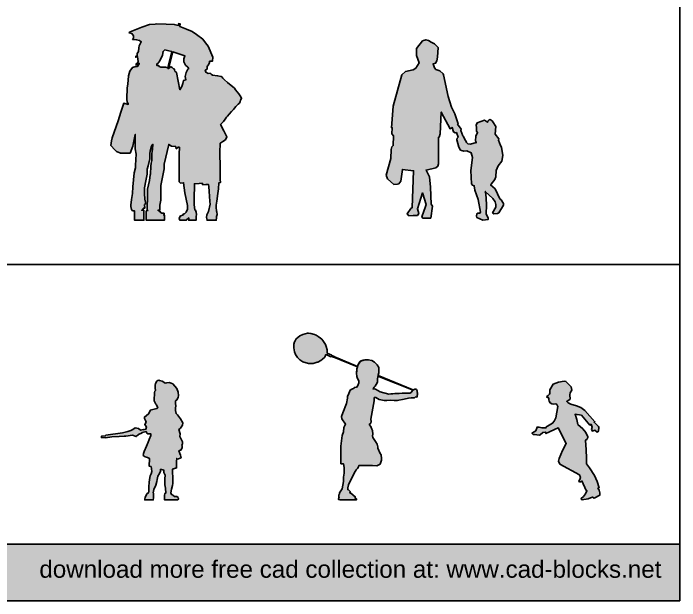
# Model space of a CAD drawing. Header units: millimetres. Extents: x 6811 to 22647, y 8145 to 17218.
# Drawn here: x 16733 to 22647, y 8145 to 13360 of the extents above; entities that cross this region are included whole.
import ezdxf

# ---------------------------------------------------------------- set-up
doc = ezdxf.new("R2010")
doc.units = ezdxf.units.MM
doc.layers.add('www.cad-blocks.net', color=7, linetype='Continuous')
doc.styles.get("Standard").update_dxf_attribs({"font": 'arial.ttf'})

# ---------------------------------------------------------------- blocks, each defined once
blk = doc.blocks.new('A$C5F39118C')
h = blk.add_hatch(color=256)
h.paths.add_polyline_path([(1.1071, 1.1587), (1.0964, 1.1733), (1.0362, 1.2223), (1.0071, 1.2459), (0.9936, 1.2615), (0.9837, 1.2729), (0.9801, 1.2771), (0.9469, 1.2833), (0.9023, 1.2871), (0.8904, 1.2969), (0.8823, 1.3048), (0.8627, 1.3022), (0.8431, 1.3145), (0.8369, 1.3311), (0.8535, 1.3415), (0.8556, 1.3685), (0.8639, 1.3747), (0.8742, 1.3996), (0.8763, 1.4121), (0.9012, 1.4121), (0.9054, 1.4474), (0.8639, 1.545), (0.84, 1.5761), (0.8161, 1.6073), (0.7584, 1.6496), (0.7227, 1.6758), (0.6705, 1.6969), (0.6107, 1.7215), (0.6147, 1.7443), (0.6022, 1.7464), (0.5981, 1.7298), (0.5628, 1.7381), (0.4892, 1.7411), (0.4049, 1.7423), (0.3916, 1.7414), (0.3426, 1.7381), (0.2741, 1.7153), (0.1703, 1.6716), (0.1599, 1.6633), (0.1869, 1.6571), (0.1994, 1.6384), (0.1994, 1.6156), (0.1931, 1.6052), (0.2284, 1.6031), (0.2533, 1.5948), (0.27, 1.5844), (0.2513, 1.5491), (0.249, 1.5304), (0.245, 1.4972), (0.2347, 1.4806), (0.2326, 1.4598), (0.2201, 1.4557), (0.2201, 1.4474), (0.2367, 1.4515), (0.243, 1.41), (0.2367, 1.3934), (0.2243, 1.3872), (0.2243, 1.3789), (0.243, 1.3851), (0.2513, 1.3934), (0.2516, 1.3872), (0.2367, 1.3664), (0.2222, 1.364), (0.191, 1.356), (0.1682, 1.3228), (0.1578, 1.2813), (0.149, 1.2093), (0.1454, 1.1753), (0.1433, 1.1432), (0.1412, 1.111), (0.1412, 1.0736), (0.1454, 1.0487), (0.1537, 1.0362), (0.1537, 1.0279), (0.1433, 1.03), (0.1142, 1.0383), (0.0888, 0.9591), (0.0633, 0.8825), (0.0104, 0.733), (0.0045, 0.7038), (0, 0.6645), (0.0363, 0.6251), (0.0498, 0.6105), (0.0783, 0.5981), (0.0831, 0.596), (0.1703, 0.596), (0.1944, 0.6583), (0.216, 0.7621), (0.216, 0.6354), (0.2243, 0.5856), (0.221, 0.539), (0.2173, 0.4862), (0.218, 0.4652), (0.2077, 0.4195), (0.2018, 0.3585), (0.1961, 0.2969), (0.1915, 0.2378), (0.1838, 0.1838), (0.1765, 0.135), (0.1785, 0.1225), (0.1827, 0.0955), (0.1931, 0.0831), (0.2097, 0.0831), (0.2097, 0), (0.2928, 0), (0.2928, 0.0893), (0.2741, 0.0893), (0.2808, 0.092), (0.2868, 0.0972), (0.2879, 0.1069), (0.3021, 0.1074), (0.2985, 0.1391), (0.3094, 0.1495), (0.3011, 0.1869), (0.299, 0.2378), (0.297, 0.2886), (0.3101, 0.3489), (0.3232, 0.4091), (0.3232, 0.4527), (0.3298, 0.4818), (0.3443, 0.5461), (0.3447, 0.5918), (0.3497, 0.613), (0.3603, 0.6583), (0.367, 0.6676), (0.3723, 0.6749), (0.3705, 0.6271), (0.3634, 0.5918), (0.3634, 0.5295), (0.3572, 0.5067), (0.3555, 0.4809), (0.3509, 0.4091), (0.3489, 0.4029), (0.3418, 0.3538), (0.3264, 0.2762), (0.326, 0.1786), (0.3219, 0.1371), (0.3219, 0.0893), (0.3281, 0.0851), (0.3136, 0.0831), (0.3136, 0), (0.4755, 0), (0.4755, 0.0436), (0.4693, 0.0441), (0.4731, 0.0528), (0.4724, 0.0626), (0.4612, 0.0617), (0.4508, 0.0631), (0.4382, 0.0709), (0.4396, 0.076), (0.4174, 0.0893), (0.434, 0.0883), (0.434, 0.135), (0.4423, 0.1786), (0.4423, 0.3073), (0.4735, 0.4568), (0.4714, 0.4984), (0.5129, 0.6728), (0.5378, 0.6562), (0.5752, 0.6541), (0.5794, 0.6354), (0.596, 0.65), (0.6084, 0.6479), (0.6048, 0.5864), (0.605, 0.5255), (0.6061, 0.4506), (0.6064, 0.3406), (0.6188, 0.3281), (0.6458, 0.3323), (0.6562, 0.243), (0.679, 0.1308), (0.679, 0.0997), (0.6687, 0.0706), (0.6534, 0.0577), (0.645, 0.0562), (0.6417, 0.0478), (0.6147, 0.0374), (0.6064, 0.0166), (0.6126, 0), (0.6666, 0), (0.6915, 0.0202), (0.6915, 0), (0.7559, 0), (0.7559, 0.0332), (0.76, 0.0498), (0.7577, 0.0723), (0.751, 0.0894), (0.7469, 0.0893), (0.7455, 0.0934), (0.7397, 0.136), (0.7393, 0.1838), (0.7413, 0.3239), (0.7829, 0.3264), (0.8119, 0.3281), (0.814, 0.3156), (0.8421, 0.3168), (0.8659, 0.3177), (0.868, 0.2983), (0.8725, 0.2543), (0.8766, 0.2133), (0.8792, 0.1663), (0.8805, 0.1433), (0.8665, 0.0772), (0.8589, 0.0671), (0.8517, 0.0479), (0.8493, 0.0249), (0.8535, 0), (0.9345, 0), (0.9359, 0.0228), (0.9365, 0.0332), (0.942, 0.052), (0.941, 0.0733), (0.9365, 0.081), (0.9331, 0.1152), (0.9341, 0.1342), (0.9392, 0.1705), (0.949, 0.2378), (0.9552, 0.2803), (0.9594, 0.3323), (0.9716, 0.3339), (0.9712, 0.3608), (0.9697, 0.4681), (0.9677, 0.6022), (0.9698, 0.6832), (0.9753, 0.6868), (0.9936, 0.6988), (1.0175, 0.7143), (1.03, 0.7413), (1.0009, 0.7943), (0.9739, 0.8514), (0.9864, 0.8639), (0.9988, 0.8763), (1.0137, 0.8981), (1.0258, 0.9158), (1.0336, 0.9243), (1.0498, 0.9421), (1.0707, 0.9651), (1.0881, 0.9843), (1.0964, 0.9939), (1.1089, 1.0084), (1.1184, 1.0196), (1.1297, 1.0301), (1.1409, 1.0405), (1.1484, 1.0528), (1.1504, 1.0674), (1.1601, 1.0822), (1.1535, 1.0954), (1.1341, 1.1222)])
h.paths.add_polyline_path([(0.5814, 1.3124), (0.5684, 1.3249), (0.5659, 1.3352), (0.5615, 1.3432), (0.5565, 1.3432), (0.5424, 1.355), (0.5368, 1.3602), (0.5333, 1.3612), (0.5301, 1.3612), (0.528, 1.3579), (0.5245, 1.3601), (0.5223, 1.3602), (0.5204, 1.3565), (0.5212, 1.3513), (0.5188, 1.3531), (0.516, 1.3535), (0.514, 1.3519), (0.514, 1.3471), (0.5112, 1.3471), (0.5108, 1.3456), (0.5046, 1.3539), (0.4838, 1.3602), (0.4672, 1.3581), (0.4423, 1.3581), (0.4299, 1.3643), (0.4236, 1.3726), (0.4091, 1.3726), (0.407, 1.3872), (0.4176, 1.3926), (0.434, 1.4142), (0.4572, 1.4661), (0.4631, 1.4993), (0.4776, 1.5118), (0.5129, 1.5055), (0.5417, 1.4981), (0.5046, 1.3539), (0.5097, 1.3471), (0.5112, 1.3471), (0.5503, 1.4951), (0.6568, 1.4596), (0.6479, 1.4328), (0.6479, 1.4058), (0.6624, 1.378), (0.6815, 1.3581), (0.6917, 1.3477), (0.6822, 1.3399), (0.6692, 1.3131), (0.6604, 1.275), (0.6644, 1.247), (0.6645, 1.2459), (0.6437, 1.2397), (0.6375, 1.2127), (0.6292, 1.1878), (0.6126, 1.1587)], flags=16)
for points in [[(0.1599, 1.6633), (0.1703, 1.6716), (0.2741, 1.7153), (0.3426, 1.7381), (0.3916, 1.7414), (0.4049, 1.7423), (0.4892, 1.7411), (0.5628, 1.7381), (0.5981, 1.7298), (0.6022, 1.7464), (0.6147, 1.7443), (0.6107, 1.7215), (0.6705, 1.6969), (0.7227, 1.6758), (0.7584, 1.6496), (0.8161, 1.6073), (0.84, 1.5761), (0.8639, 1.545), (0.9054, 1.4474), (0.9012, 1.4121), (0.8763, 1.4121), (0.8742, 1.3996), (0.8639, 1.3747), (0.8556, 1.3685), (0.8535, 1.3415), (0.8369, 1.3311), (0.8431, 1.3145), (0.8627, 1.3022), (0.8823, 1.3048), (0.8904, 1.2969), (0.9023, 1.2871), (0.9469, 1.2833), (0.9801, 1.2771), (0.9837, 1.2729), (0.9936, 1.2615), (1.0071, 1.2459), (1.0362, 1.2223), (1.0964, 1.1733), (1.1071, 1.1587), (1.1341, 1.1222), (1.1535, 1.0954), (1.1601, 1.0822), (1.1504, 1.0674), (1.1484, 1.0528), (1.1409, 1.0405), (1.1297, 1.0301), (1.1184, 1.0196), (1.1089, 1.0084), (1.0964, 0.9939), (1.0881, 0.9843), (1.0707, 0.9651), (1.0498, 0.9421), (1.0336, 0.9243), (1.0258, 0.9158), (1.0137, 0.8981), (0.9988, 0.8763), (0.9864, 0.8639), (0.9739, 0.8514), (1.0009, 0.7943), (1.03, 0.7413), (1.0175, 0.7143), (0.9936, 0.6988), (0.9753, 0.6868), (0.9698, 0.6832), (0.9677, 0.6022), (0.9697, 0.4681), (0.9712, 0.3608), (0.9716, 0.3339), (0.9594, 0.3323), (0.9552, 0.2803), (0.949, 0.2378), (0.9392, 0.1705), (0.9341, 0.1342), (0.9331, 0.1152), (0.9365, 0.081), (0.941, 0.0733), (0.942, 0.052), (0.9365, 0.0332), (0.9359, 0.0228), (0.9345, 0), (0.8535, 0), (0.8493, 0.0249), (0.8517, 0.0479), (0.8589, 0.0671), (0.8665, 0.0772), (0.8805, 0.1433), (0.8792, 0.1663), (0.8766, 0.2133), (0.8725, 0.2543), (0.868, 0.2983), (0.8659, 0.3177), (0.8421, 0.3168), (0.814, 0.3156), (0.8119, 0.3281), (0.7829, 0.3264), (0.7413, 0.3239), (0.7393, 0.1838), (0.7397, 0.136), (0.7455, 0.0934), (0.7469, 0.0893), (0.751, 0.0894), (0.7577, 0.0723), (0.76, 0.0498), (0.7559, 0.0332), (0.7559, 0), (0.6915, 0), (0.6915, 0.0202), (0.6666, 0), (0.6126, 0), (0.6064, 0.0166), (0.6147, 0.0374), (0.6417, 0.0478), (0.645, 0.0562), (0.6534, 0.0577), (0.6687, 0.0706), (0.679, 0.0997), (0.679, 0.1308), (0.6562, 0.243), (0.6458, 0.3323), (0.6188, 0.3281), (0.6064, 0.3406), (0.6061, 0.4506), (0.605, 0.5255), (0.6048, 0.5864), (0.6084, 0.6479), (0.596, 0.65), (0.5794, 0.6354), (0.5752, 0.6541), (0.5378, 0.6562), (0.5129, 0.6728), (0.4714, 0.4984), (0.4735, 0.4568), (0.4423, 0.3073), (0.4423, 0.1786), (0.434, 0.135), (0.434, 0.0883), (0.4174, 0.0893), (0.4396, 0.076), (0.4382, 0.0709), (0.4508, 0.0631), (0.4612, 0.0617), (0.4724, 0.0626), (0.4731, 0.0528), (0.4693, 0.0441), (0.4755, 0.0436), (0.4755, 0), (0.3136, 0), (0.3136, 0.0831), (0.3281, 0.0851), (0.3219, 0.0893), (0.3219, 0.1371), (0.326, 0.1786), (0.3264, 0.2762), (0.3418, 0.3538), (0.3489, 0.4029), (0.3509, 0.4091), (0.3555, 0.4809), (0.3572, 0.5067), (0.3634, 0.5295), (0.3634, 0.5918), (0.3705, 0.6271), (0.3723, 0.6749), (0.367, 0.6676), (0.3603, 0.6583), (0.3497, 0.613), (0.3447, 0.5918), (0.3443, 0.5461), (0.3298, 0.4818), (0.3232, 0.4527), (0.3232, 0.4091), (0.3101, 0.3489), (0.297, 0.2886), (0.299, 0.2378), (0.3011, 0.1869), (0.3094, 0.1495), (0.2985, 0.1391), (0.3021, 0.1074), (0.2879, 0.1069), (0.2868, 0.0972), (0.2808, 0.092), (0.2741, 0.0893), (0.2928, 0.0893), (0.2928, 0), (0.2097, 0), (0.2097, 0.0831), (0.1931, 0.0831), (0.1827, 0.0955), (0.1785, 0.1225), (0.1765, 0.135), (0.1838, 0.1838), (0.1915, 0.2378), (0.1961, 0.2969), (0.2018, 0.3585), (0.2077, 0.4195), (0.218, 0.4652), (0.2173, 0.4862), (0.221, 0.539), (0.2243, 0.5856), (0.216, 0.6354), (0.216, 0.7621), (0.1944, 0.6583), (0.1703, 0.596), (0.0831, 0.596), (0.0783, 0.5981), (0.0498, 0.6105), (0.0363, 0.6251), (0, 0.6645), (0.0045, 0.7038), (0.0104, 0.733), (0.0633, 0.8825), (0.0888, 0.9591), (0.1142, 1.0383), (0.1433, 1.03), (0.1537, 1.0279), (0.1537, 1.0362), (0.1454, 1.0487), (0.1412, 1.0736), (0.1412, 1.111), (0.1433, 1.1432), (0.1454, 1.1753), (0.149, 1.2093), (0.1578, 1.2813), (0.1682, 1.3228), (0.191, 1.356), (0.2222, 1.364), (0.2367, 1.3664), (0.2516, 1.3872), (0.2513, 1.3934), (0.243, 1.3851), (0.2243, 1.3789), (0.2243, 1.3872), (0.2367, 1.3934), (0.243, 1.41), (0.2367, 1.4515), (0.2201, 1.4474), (0.2201, 1.4557), (0.2326, 1.4598), (0.2347, 1.4806), (0.245, 1.4972), (0.249, 1.5304), (0.2513, 1.5491), (0.27, 1.5844), (0.2533, 1.5948), (0.2284, 1.6031), (0.1931, 1.6052), (0.1994, 1.6156), (0.1994, 1.6384), (0.1869, 1.6571), (0.1599, 1.6633)], [(0.5046, 1.3539), (0.4838, 1.3602), (0.4672, 1.3581), (0.4423, 1.3581), (0.4299, 1.3643), (0.4236, 1.3726), (0.4091, 1.3726), (0.407, 1.3872), (0.4176, 1.3926), (0.434, 1.4142), (0.4572, 1.4661), (0.4631, 1.4993), (0.4776, 1.5118)], [(0.4776, 1.5118), (0.5129, 1.5055), (0.5417, 1.4981), (0.5046, 1.3539), (0.5108, 1.3456), (0.5503, 1.4951), (0.6568, 1.4596), (0.6479, 1.4328), (0.6479, 1.4058), (0.6624, 1.378), (0.6815, 1.3581), (0.6917, 1.3477), (0.6822, 1.3399), (0.6692, 1.3131), (0.6692, 1.3131), (0.6604, 1.275), (0.6644, 1.247), (0.6645, 1.2459), (0.6437, 1.2397), (0.6375, 1.2127), (0.6292, 1.1878), (0.6126, 1.1587), (0.5814, 1.3124), (0.5684, 1.3249), (0.5659, 1.3352), (0.5615, 1.3432), (0.5565, 1.3432), (0.5424, 1.355), (0.5368, 1.3602), (0.5333, 1.3612), (0.5301, 1.3612), (0.528, 1.3579), (0.5245, 1.3601), (0.5223, 1.3602), (0.5204, 1.3565), (0.5212, 1.3513), (0.5188, 1.3531), (0.516, 1.3535), (0.514, 1.3519), (0.514, 1.3471), (0.5116, 1.3471)]]:
    blk.add_lwpolyline(points)
blk = doc.blocks.new('A$C7EED333B')
blk.add_hatch(color=256).paths.add_polyline_path([(0.7961, 0.7466), (0.7913, 0.7054), (0.7973, 0.692), (0.7997, 0.6893), (0.7221, 0.6697), (0.7081, 0.6981), (0.6988, 0.7169), (0.6856, 0.7437), (0.6783, 0.7496), (0.6608, 0.7965), (0.6655, 0.8078), (0.6656, 0.8098), (0.6339, 0.8528), (0.6382, 0.8553), (0.6075, 0.9437), (0.5782, 1.0036), (0.5494, 1.0981), (0.508, 1.2905), (0.5044, 1.3007), (0.4763, 1.3275), (0.4315, 1.3418), (0.4161, 1.3899), (0.4383, 1.3953), (0.4476, 1.4141), (0.4549, 1.4465), (0.46, 1.533), (0.428, 1.5672), (0.394, 1.5837), (0.3814, 1.5924), (0.3738, 1.5971), (0.352, 1.6021), (0.3228, 1.5917), (0.2673, 1.5239), (0.2679, 1.4634), (0.2918, 1.3975), (0.255, 1.3382), (0.1714, 1.3209), (0.1383, 1.2909), (0.0607, 1.0126), (0.046, 0.8218), (0.0538, 0.8212), (0.0484, 0.7679), (0.0638, 0.7507), (0.0624, 0.6623), (0.0501, 0.6517), (0.0424, 0.6292), (0.0413, 0.5469), (0, 0.4001), (0.0102, 0.3664), (0.0665, 0.3181), (0.1007, 0.321), (0.1127, 0.3236), (0.1292, 0.3473), (0.1443, 0.4515), (0.2429, 0.439), (0.2303, 0.1122), (0.2197, 0.1034), (0.1855, 0.0557), (0.2019, 0.0398), (0.2394, 0.0408), (0.2769, 0.0419), (0.2901, 0.0594), (0.2774, 0.1006), (0.3207, 0.243), (0.3546, 0.1381), (0.317, 0.03), (0.3254, 0.017), (0.3952, 0.0193), (0.4094, 0.1244), (0.3996, 0.1438), (0.3923, 0.2933), (0.3844, 0.384), (0.3536, 0.4456), (0.4393, 0.4662), (0.4577, 0.4795), (0.4646, 0.5012), (0.4632, 0.7374), (0.4695, 0.7374), (0.4772, 0.7677), (0.4887, 0.9602), (0.5667, 0.813), (0.5845, 0.8235), (0.5955, 0.7837), (0.612, 0.7746), (0.623, 0.7776), (0.639, 0.7363), (0.6292, 0.7273), (0.6276, 0.7138), (0.6434, 0.649), (0.6604, 0.6235), (0.6897, 0.6147), (0.7152, 0.6161), (0.755, 0.5989), (0.7654, 0.5569), (0.7506, 0.4411), (0.757, 0.3246), (0.7654, 0.3106), (0.7813, 0.3069), (0.7876, 0.2661), (0.8147, 0.1839), (0.8367, 0.064), (0.8132, 0.0642), (0.805, 0.0577), (0.7998, 0.0364), (0.803, 0.0248), (0.8569, 0), (0.9035, 0.0062), (0.9035, 0.0189), (0.8899, 0.0523), (0.8869, 0.0523), (0.8888, 0.1412), (0.8834, 0.2381), (0.8782, 0.2566), (0.9633, 0.1766), (0.9769, 0.127), (0.9442, 0.0662), (0.9545, 0.0569), (0.9878, 0.0601), (0.9978, 0.0662), (1.0412, 0.1325), (1.0413, 0.1474), (1.0185, 0.1825), (1.0093, 0.1907), (0.967, 0.2783), (0.9265, 0.314), (0.9326, 0.3207), (0.9649, 0.3623), (0.9736, 0.3859), (0.9774, 0.4655), (1.0272, 0.523), (1.0361, 0.5734), (1.0231, 0.6462), (0.9953, 0.7108), (0.9983, 0.7235), (0.9675, 0.7632), (0.9729, 0.8319), (0.9406, 0.8823), (0.9211, 0.8935), (0.912, 0.8916), (0.9005, 0.8807), (0.8981, 0.8705), (0.8727, 0.8879), (0.8064, 0.8657), (0.8014, 0.8526), (0.7998, 0.8118), (0.8025, 0.7907), (0.8101, 0.7784)])
blk.add_lwpolyline([(0.8101, 0.7784), (0.8025, 0.7907), (0.7997, 0.8078), (0.8003, 0.8239), (0.7984, 0.8448), (0.8064, 0.8657), (0.8727, 0.8879), (0.8981, 0.8705), (0.9005, 0.8807), (0.912, 0.8916), (0.9211, 0.8935), (0.941, 0.8821), (0.9469, 0.8726), (0.9729, 0.8319), (0.9675, 0.7632), (0.9983, 0.7235), (0.9953, 0.7108), (1.0151, 0.6647), (1.0224, 0.65), (1.0361, 0.5734), (1.0272, 0.523), (0.9936, 0.4841), (0.9762, 0.4408), (0.9736, 0.3859), (0.9649, 0.3623), (0.9326, 0.3207), (0.9265, 0.314), (0.967, 0.2783), (1.0093, 0.1907), (1.0185, 0.1825), (1.0413, 0.1474), (1.0412, 0.1325), (0.9978, 0.0662), (0.9878, 0.0601), (0.9545, 0.0569), (0.9442, 0.0662), (0.9715, 0.1168), (0.9739, 0.1254), (0.973, 0.1412), (0.9673, 0.1621), (0.9462, 0.1927), (0.8782, 0.2566), (0.8834, 0.2381), (0.8888, 0.1412), (0.8869, 0.0523), (0.8899, 0.0523), (0.9035, 0.0189), (0.9035, 0.0062), (0.8569, 0), (0.803, 0.0248), (0.7998, 0.0364), (0.805, 0.0577), (0.8132, 0.0642), (0.8307, 0.0641), (0.8353, 0.0719), (0.8147, 0.1839), (0.7876, 0.2661), (0.7813, 0.3069), (0.7654, 0.3106), (0.757, 0.3246), (0.7506, 0.4411), (0.7654, 0.5569), (0.755, 0.5989), (0.7152, 0.6161), (0.6897, 0.6147), (0.6604, 0.6235), (0.6434, 0.649), (0.6276, 0.7138), (0.6292, 0.7273), (0.639, 0.7363), (0.623, 0.7776), (0.612, 0.7746), (0.5955, 0.7837), (0.5845, 0.8235), (0.5667, 0.813), (0.4887, 0.9602), (0.4772, 0.7677), (0.4695, 0.7374), (0.4632, 0.7374), (0.4646, 0.5012), (0.4577, 0.4795), (0.4393, 0.4662), (0.3536, 0.4456), (0.3844, 0.384), (0.3923, 0.2933), (0.3996, 0.1438), (0.4094, 0.1244), (0.3952, 0.0193), (0.3254, 0.017), (0.317, 0.03), (0.3493, 0.123), (0.3545, 0.1384), (0.3207, 0.243), (0.2774, 0.1006), (0.2901, 0.0594), (0.2769, 0.0419), (0.2394, 0.0408), (0.2019, 0.0398), (0.1855, 0.0557), (0.2197, 0.1034), (0.2303, 0.1122), (0.2429, 0.439), (0.1443, 0.4515), (0.1292, 0.3473), (0.1127, 0.3236), (0.1007, 0.321), (0.0665, 0.3181), (0.0102, 0.3664), (0, 0.4001), (0.0413, 0.5469), (0.0424, 0.6292), (0.0501, 0.6517), (0.0624, 0.6623), (0.0638, 0.7507), (0.0484, 0.7679), (0.0538, 0.8212), (0.046, 0.8218), (0.0607, 1.0126), (0.1383, 1.2909), (0.1714, 1.3209), (0.2398, 1.3351), (0.2632, 1.3514), (0.2918, 1.3975), (0.2679, 1.4634), (0.2673, 1.5239), (0.3228, 1.5917), (0.352, 1.6021), (0.3738, 1.5971), (0.3814, 1.5924), (0.394, 1.5837), (0.428, 1.5672), (0.46, 1.533), (0.4549, 1.4465), (0.4476, 1.4141), (0.4383, 1.3953), (0.4161, 1.3899), (0.4276, 1.3543), (0.4408, 1.3389), (0.4763, 1.3275), (0.5044, 1.3007), (0.508, 1.2905), (0.5494, 1.0981), (0.5782, 1.0036), (0.6075, 0.9437), (0.6382, 0.8553), (0.6339, 0.8528), (0.6656, 0.8098), (0.6655, 0.8078), (0.6608, 0.7965), (0.6783, 0.7496), (0.6856, 0.7437), (0.6988, 0.7169), (0.7081, 0.6981), (0.712, 0.6901), (0.7254, 0.677), (0.7441, 0.6753), (0.7997, 0.6893), (0.7973, 0.692), (0.7913, 0.7054), (0.7961, 0.7466), (0.8101, 0.7784), (0.8025, 0.7907), (0.7998, 0.8118)])
blk = doc.blocks.new('A$C62077881')
blk.add_hatch(color=256).paths.add_polyline_path([(0.6988, 0.5856), (0.6863, 0.624), (0.7029, 0.6375), (0.7185, 0.6624), (0.7216, 0.6842), (0.7029, 0.7195), (0.6739, 0.7569), (0.6624, 0.7663), (0.6572, 0.7933), (0.6572, 0.8182), (0.6592, 0.8338), (0.6586, 0.8599), (0.6583, 0.8794), (0.6697, 0.8877), (0.6822, 0.9106), (0.6842, 0.9262), (0.6801, 0.9563), (0.6697, 0.9885), (0.6323, 1.03), (0.6188, 1.0373), (0.6001, 1.0424), (0.5763, 1.0393), (0.5648, 1.0352), (0.5524, 1.0466), (0.5378, 1.0549), (0.5098, 1.0632), (0.5015, 1.0611), (0.4911, 1.0559), (0.4807, 1.0341), (0.4766, 1.0175), (0.4757, 1.0029), (0.4757, 1.0009), (0.4772, 0.9901), (0.4797, 0.9733), (0.4807, 0.9729), (0.4745, 0.9666), (0.4714, 0.9552), (0.4714, 0.9282), (0.4672, 0.9106), (0.4693, 0.8805), (0.4818, 0.8493), (0.488, 0.8441), (0.5005, 0.8182), (0.4932, 0.813), (0.4347, 0.7976), (0.4184, 0.7631), (0.3811, 0.7361), (0.3831, 0.7216), (0.3913, 0.7044), (0.3935, 0.6998), (0.3966, 0.6894), (0.3842, 0.6707), (0.3966, 0.6531), (0.4008, 0.6489), (0.3946, 0.6282), (0.3707, 0.623), (0.3712, 0.6255), (0.3458, 0.6187), (0.3302, 0.6354), (0.3001, 0.6396), (0.279, 0.6256), (0.272, 0.6209), (0.2596, 0.6165), (0.2347, 0.6077), (0.2222, 0.6032), (0.1864, 0.5966), (0.0383, 0.5745), (0.0343, 0.5703), (0, 0.5648), (0.0016, 0.5516), (0.0343, 0.5543), (0.0368, 0.5524), (0.0914, 0.5596), (0.1568, 0.5638), (0.2011, 0.5666), (0.2175, 0.5676), (0.2751, 0.5752), (0.3094, 0.5617), (0.33, 0.5813), (0.3626, 0.5958), (0.3605, 0.5991), (0.3961, 0.6084), (0.4021, 0.5938), (0.4112, 0.5877), (0.4382, 0.5877), (0.4382, 0.5731), (0.425, 0.5379), (0.4153, 0.5119), (0.4007, 0.4772), (0.3802, 0.4289), (0.3727, 0.4112), (0.3696, 0.3956), (0.3894, 0.3831), (0.408, 0.3753), (0.4267, 0.3676), (0.4236, 0.3011), (0.4414, 0.2964), (0.4454, 0.2762), (0.4465, 0.2523), (0.4413, 0.2326), (0.433, 0.2139), (0.4267, 0.1827), (0.4244, 0.1542), (0.4222, 0.1184), (0.4215, 0.0949), (0.4215, 0.0768), (0.4164, 0.0623), (0.4108, 0.0608), (0.406, 0.0559), (0.3946, 0.0353), (0.3873, 0.0218), (0.3852, 0.0083), (0.3852, 0), (0.46, 0), (0.4631, 0.0187), (0.4636, 0.0595), (0.46, 0.0623), (0.4662, 0.0914), (0.4818, 0.1319), (0.4911, 0.163), (0.4953, 0.1817), (0.4994, 0.2118), (0.514, 0.2336), (0.5233, 0.2554), (0.5254, 0.2731), (0.5534, 0.2648), (0.5544, 0.2448), (0.5648, 0.2201), (0.5631, 0.1877), (0.5628, 0.135), (0.57, 0.1038), (0.5711, 0.0602), (0.5617, 0.0571), (0.5602, 0.0379), (0.5586, 0.0187), (0.5596, 0.0093), (0.5607, 0), (0.677, 0), (0.6832, 0.0093), (0.6811, 0.0208), (0.6707, 0.0311), (0.6479, 0.0311), (0.6345, 0.0426), (0.6274, 0.0468), (0.6219, 0.0478), (0.6167, 0.0644), (0.621, 0.0945), (0.63, 0.1287), (0.6344, 0.1454), (0.6344, 0.2149), (0.6308, 0.2322), (0.6302, 0.2731), (0.6666, 0.2845), (0.6655, 0.3447), (0.6687, 0.3686), (0.6749, 0.3634), (0.7071, 0.3738), (0.7029, 0.3977), (0.6873, 0.4371), (0.7081, 0.4434), (0.7175, 0.4641), (0.7175, 0.4797), (0.7143, 0.4849), (0.7195, 0.4973), (0.7206, 0.516), (0.6946, 0.5628)])
blk.add_lwpolyline([(0.5648, 1.0352), (0.5524, 1.0466), (0.5378, 1.0549), (0.5168, 1.0611), (0.5098, 1.0632), (0.5015, 1.0611), (0.4911, 1.0559), (0.4807, 1.0341), (0.4766, 1.0175), (0.4757, 1.0029), (0.4757, 1.0009), (0.4772, 0.9901), (0.4797, 0.9733), (0.4807, 0.9729), (0.4745, 0.9666), (0.4714, 0.9552), (0.4714, 0.9282), (0.4672, 0.9106), (0.4693, 0.8805), (0.4818, 0.8493), (0.488, 0.8441), (0.5005, 0.8182), (0.4932, 0.813), (0.434, 0.7974), (0.4314, 0.7907), (0.4184, 0.7631), (0.3811, 0.7361), (0.3831, 0.7216), (0.3913, 0.7044), (0.3935, 0.6998), (0.3966, 0.6894), (0.3842, 0.6707), (0.3966, 0.6531), (0.4008, 0.6489), (0.3946, 0.6282), (0.3707, 0.623), (0.3712, 0.6255), (0.3458, 0.6187), (0.3302, 0.6354), (0.3001, 0.6396), (0.279, 0.6256), (0.272, 0.6209), (0.2596, 0.6165), (0.2347, 0.6077), (0.2222, 0.6032), (0.1864, 0.5966), (0.0383, 0.5745), (0.0343, 0.5703), (0, 0.5648), (0.0016, 0.5516), (0.0343, 0.5543), (0.0368, 0.5524), (0.0914, 0.5596), (0.1568, 0.5638), (0.2011, 0.5666), (0.2175, 0.5676), (0.2751, 0.5752), (0.3094, 0.5617), (0.33, 0.5813), (0.3626, 0.5958), (0.3605, 0.5991), (0.3961, 0.6084), (0.4021, 0.5938), (0.4112, 0.5877), (0.4382, 0.5877), (0.4382, 0.5731), (0.425, 0.5379), (0.4153, 0.5119), (0.4007, 0.4772), (0.3802, 0.4289), (0.3727, 0.4112), (0.3696, 0.3956), (0.3894, 0.3831), (0.408, 0.3753), (0.4267, 0.3676), (0.4236, 0.3011), (0.4414, 0.2964), (0.4454, 0.2762), (0.4465, 0.2523), (0.4413, 0.2326), (0.433, 0.2139), (0.4267, 0.1827), (0.4244, 0.1542), (0.4222, 0.1184), (0.4215, 0.0949), (0.4215, 0.0768), (0.4164, 0.0623), (0.4108, 0.0608), (0.406, 0.0559), (0.3946, 0.0353), (0.3873, 0.0218), (0.3852, 0.0083), (0.3852, 0), (0.46, 0), (0.4631, 0.0187), (0.4636, 0.0595), (0.46, 0.0623), (0.4662, 0.0914), (0.4818, 0.1319), (0.4911, 0.163), (0.4953, 0.1817), (0.4994, 0.2118), (0.514, 0.2336), (0.5233, 0.2554), (0.5254, 0.2731), (0.5534, 0.2648), (0.5544, 0.2448), (0.5648, 0.2201), (0.5631, 0.1877), (0.5628, 0.135), (0.57, 0.1038), (0.5711, 0.0602), (0.5617, 0.0571), (0.5602, 0.0379), (0.5586, 0.0187), (0.5596, 0.0093), (0.5607, 0), (0.677, 0), (0.6832, 0.0093), (0.6811, 0.0208), (0.6707, 0.0311), (0.6479, 0.0311), (0.6345, 0.0426), (0.6274, 0.0468), (0.6219, 0.0478), (0.6167, 0.0644), (0.621, 0.0945), (0.63, 0.1287), (0.6344, 0.1454), (0.6344, 0.2149), (0.6308, 0.2322), (0.6302, 0.2731), (0.6666, 0.2845), (0.6655, 0.3447), (0.6687, 0.3686), (0.6749, 0.3634), (0.7071, 0.3738), (0.7029, 0.3977), (0.6873, 0.4371), (0.7081, 0.4434), (0.7175, 0.4641), (0.7175, 0.4797), (0.7143, 0.4849), (0.7195, 0.4973), (0.7206, 0.516), (0.6946, 0.5628), (0.6988, 0.5856), (0.6863, 0.624), (0.7029, 0.6375), (0.7185, 0.6624), (0.7216, 0.6842), (0.7029, 0.7195), (0.6739, 0.7569), (0.6624, 0.7663), (0.6572, 0.7933), (0.6572, 0.8182), (0.6592, 0.8338), (0.6586, 0.8599), (0.6583, 0.8794), (0.6697, 0.8877), (0.6822, 0.9106), (0.6842, 0.9262), (0.6801, 0.9563), (0.6697, 0.9885), (0.6323, 1.03), (0.6188, 1.0373), (0.6001, 1.0424), (0.5812, 1.04), (0.5763, 1.0393), (0.5648, 1.0352)])
blk = doc.blocks.new('A$C754B4B69')
for points in [[(0.2554, 1.2485), (0.2736, 1.2667), (0.2956, 1.3156), (0.2956, 1.3326), (0.2876, 1.3633), (0.2793, 1.3809), (0.2575, 1.4162), (0.2367, 1.437), (0.2162, 1.4512), (0.1983, 1.4619), (0.1817, 1.4702), (0.1516, 1.4773), (0.1309, 1.4794), (0.1206, 1.4796), (0.0789, 1.4681), (0.053, 1.4557), (0.0343, 1.4432), (0.0216, 1.4308), (0.011, 1.4116), (0.0062, 1.4027), (0, 1.383), (0, 1.3498), (0.0062, 1.3155), (0.0156, 1.2911), (0.0311, 1.2657), (0.0536, 1.2439), (0.0787, 1.2262), (0.1298, 1.2117), (0.1703, 1.2117), (0.2141, 1.2237), (0.2393, 1.2366)], [(0.7133, 0.9082), (0.7278, 0.9082), (0.7559, 0.8921), (0.8026, 0.8815), (0.8244, 0.8815), (0.8576, 0.8857), (0.8898, 0.8825), (0.9178, 0.8825), (0.9776, 0.8945), (1.0175, 0.9023), (1.0414, 0.9064), (1.07, 0.9074), (1.0805, 0.914), (1.0923, 0.9127), (1.0954, 0.9189), (1.0944, 0.9262), (1.0975, 0.9339), (1.0975, 0.9365), (1.0935, 0.9395), (1.0975, 0.9448), (1.0975, 0.9521), (1.0944, 0.9578), (1.0944, 0.9677), (1.0902, 0.975), (1.0881, 0.9801), (1.0809, 0.9841), (1.0726, 0.9841), (1.0674, 0.9811), (1.0606, 0.977), (1.0607, 0.9772), (1.0528, 0.9724), (1.0472, 0.9618), (1.0406, 0.9532), (1.0298, 0.9469), (0.96, 0.9469), (0.9358, 0.9464), (0.9139, 0.9452), (0.8966, 0.9443), (0.8781, 0.9433), (0.868, 0.9428), (0.8618, 0.9412), (0.8421, 0.9397), (0.7663, 0.9583), (0.7249, 0.9822), (0.7112, 0.9853), (0.7029, 0.9853), (0.7113, 0.9999), (0.7227, 1.0113), (0.7395, 1.0404), (0.7407, 1.0497), (0.7411, 1.0756), (0.7445, 1.0912), (0.7476, 1.1056), (0.7476, 1.109), (0.7526, 1.1292), (0.7534, 1.1325), (0.7542, 1.1753), (0.7405, 1.1992), (0.7164, 1.2233), (0.6915, 1.2376), (0.6604, 1.2449), (0.6323, 1.2449), (0.5918, 1.2309), (0.5726, 1.2047), (0.5674, 1.1934), (0.5638, 1.1855), (0.5638, 1.1821), (0.5586, 1.1629), (0.5586, 1.1437), (0.5544, 1.1245), (0.5586, 1.0964), (0.5638, 1.0767), (0.5752, 1.057), (0.5752, 1.0404), (0.5679, 1.0165), (0.5565, 1.0009), (0.5359, 0.9978), (0.5348, 0.9936), (0.515, 0.9822), (0.4992, 0.976), (0.4873, 0.9448), (0.477, 0.9178), (0.4761, 0.9111), (0.4751, 0.9044), (0.4683, 0.8566), (0.4351, 0.773), (0.4236, 0.7403), (0.4254, 0.7211), (0.4589, 0.6728), (0.4444, 0.6417), (0.4413, 0.6032), (0.4288, 0.5711), (0.4171, 0.4773), (0.4171, 0.3219), (0.4395, 0.3219), (0.4477, 0.2886), (0.4449, 0.2372), (0.4394, 0.2014), (0.4394, 0.1641), (0.4299, 0.0997), (0.4039, 0.0623), (0.4039, 0.0509), (0.3976, 0.0467), (0.3976, 0.0239), (0.4019, 0.0167), (0.3966, 0.0135), (0.3966, 0.0031), (0.4101, 0), (0.5544, 0), (0.5544, 0.0091), (0.5451, 0.0145), (0.5451, 0.028), (0.5056, 0.0602), (0.4994, 0.0613), (0.4953, 0.0654), (0.4994, 0.0696), (0.4994, 0.0758), (0.4828, 0.0924), (0.4787, 0.0924), (0.4787, 0.108), (0.4859, 0.135), (0.5194, 0.2092), (0.5435, 0.2527), (0.5513, 0.2663), (0.5643, 0.2793), (0.5721, 0.2928), (0.5773, 0.3063), (0.6967, 0.3063), (0.7376, 0.3032), (0.7645, 0.3188), (0.7787, 0.352), (0.7782, 0.3765), (0.7758, 0.392), (0.774, 0.3993), (0.767, 0.4135), (0.7445, 0.46), (0.7445, 0.4703), (0.7392, 0.4942), (0.725, 0.5188), (0.7189, 0.5286), (0.6998, 0.5544), (0.6967, 0.5679), (0.7009, 0.5825), (0.6989, 0.6171), (0.6925, 0.6282), (0.6842, 0.651), (0.6688, 0.6692), (0.6822, 0.6822), (0.6863, 0.6957), (0.6832, 0.7175), (0.7133, 0.8784)], [(0.7476, 1.1056), (0.746, 1.0984), (1.0575, 0.9752), (1.0607, 0.9772), (1.0611, 0.9782), (1.0502, 0.9797)]]:
    blk.add_hatch(color=256).paths.add_polyline_path(points)
blk.add_line((0.746, 1.0984), (1.0575, 0.9752))
blk.add_lwpolyline([(0.5752, 1.057), (0.5638, 1.0767), (0.5586, 1.0964), (0.5544, 1.1245), (0.5586, 1.1629), (0.5638, 1.1821), (0.5638, 1.1855), (0.5711, 1.2013), (0.5742, 1.2081), (0.5758, 1.2117), (0.5773, 1.2148), (0.5856, 1.2262), (0.5981, 1.2356), (0.6136, 1.2408), (0.6323, 1.2449), (0.6604, 1.2449), (0.6915, 1.2376), (0.7164, 1.2233), (0.7405, 1.1992), (0.7542, 1.1753), (0.7542, 1.1359), (0.7526, 1.1292), (0.7476, 1.109), (0.7476, 1.1056), (0.7445, 1.0912), (0.7411, 1.0756), (0.7407, 1.0497), (0.7395, 1.0404), (0.7227, 1.0113), (0.7113, 0.9999), (0.7029, 0.9853), (0.7112, 0.9853), (0.7249, 0.9822), (0.7663, 0.9583), (0.8421, 0.9397), (0.8618, 0.9412), (0.868, 0.9428), (0.8781, 0.9433), (0.8966, 0.9443), (0.9139, 0.9452), (0.9358, 0.9464), (0.96, 0.9469), (1.0298, 0.9469), (1.0406, 0.9532), (1.0472, 0.9618), (1.0528, 0.9724), (1.0622, 0.9781), (1.0502, 0.9797), (0.7476, 1.1056), (0.7476, 1.109), (0.7534, 1.1325), (0.7542, 1.1753), (0.7405, 1.1992), (0.7164, 1.2233), (0.6915, 1.2376), (0.6604, 1.2449), (0.6323, 1.2449), (0.5918, 1.2309), (0.5726, 1.2047), (0.5674, 1.1934), (0.5638, 1.1855), (0.3541, 1.2729), (0.3541, 1.2753), (0.335, 1.2825), (0.3356, 1.2844), (0.2956, 1.3041), (0.2956, 1.3326), (0.2876, 1.3633), (0.2793, 1.3809), (0.2575, 1.4162), (0.2471, 1.4266), (0.2367, 1.437), (0.2162, 1.4512), (0.1983, 1.4619), (0.1817, 1.4702), (0.1516, 1.4773), (0.1309, 1.4794), (0.1206, 1.4796), (0.0789, 1.4681), (0.053, 1.4557), (0.0343, 1.4432), (0.0216, 1.4308), (0.011, 1.4116), (0.0062, 1.4027), (0, 1.383), (0, 1.3498), (0.0062, 1.3155), (0.0156, 1.2911), (0.0311, 1.2657), (0.0536, 1.2439), (0.0787, 1.2262), (0.1298, 1.2117), (0.1703, 1.2117), (0.2067, 1.2217), (0.2139, 1.2236), (0.2393, 1.2366), (0.2554, 1.2485), (0.2736, 1.2667), (0.2844, 1.2906), (0.2844, 1.2906), (0.2918, 1.2885), (0.3286, 1.2715), (0.3312, 1.274), (0.3515, 1.2675), (0.3541, 1.2675), (0.5638, 1.1821), (0.5586, 1.1629), (0.5586, 1.1437), (0.5544, 1.1245), (0.5586, 1.0964), (0.5638, 1.0767), (0.5752, 1.057), (0.5752, 1.0404), (0.5679, 1.0165), (0.5546, 0.9983), (0.5565, 1.0009), (0.5359, 0.9978), (0.5348, 0.9936), (0.515, 0.9822), (0.4992, 0.976), (0.4873, 0.9448), (0.477, 0.9178), (0.4761, 0.9111), (0.4751, 0.9044), (0.4683, 0.8566), (0.4351, 0.773), (0.4236, 0.7403), (0.4254, 0.7211), (0.4589, 0.6728), (0.4444, 0.6417), (0.4413, 0.6032), (0.4288, 0.5711), (0.4171, 0.4773), (0.4171, 0.3219), (0.4395, 0.3219), (0.4477, 0.2886), (0.4449, 0.2372), (0.4394, 0.2014), (0.4394, 0.1641), (0.4299, 0.0997), (0.4039, 0.0623), (0.4039, 0.0509), (0.3976, 0.0467), (0.3976, 0.0239), (0.4019, 0.0167), (0.3966, 0.0135), (0.3966, 0.0031), (0.4101, 0), (0.5544, 0), (0.5544, 0.0091), (0.5451, 0.0145), (0.5451, 0.028), (0.5056, 0.0602), (0.4994, 0.0613), (0.4953, 0.0654), (0.4994, 0.0696), (0.4994, 0.0758), (0.4828, 0.0924), (0.4787, 0.0924), (0.4787, 0.108), (0.4859, 0.135), (0.5194, 0.2092), (0.5435, 0.2527), (0.5513, 0.2663), (0.5643, 0.2793), (0.5721, 0.2928), (0.5773, 0.3063), (0.6967, 0.3063), (0.7376, 0.3032), (0.7645, 0.3188), (0.7787, 0.352), (0.7782, 0.3765), (0.7758, 0.392), (0.774, 0.3993), (0.767, 0.4135), (0.7445, 0.46), (0.7445, 0.4703), (0.7392, 0.4942), (0.725, 0.5188), (0.7189, 0.5286), (0.6998, 0.5544), (0.6967, 0.5679), (0.7009, 0.5825), (0.6989, 0.6171), (0.6925, 0.6282), (0.6842, 0.651), (0.6688, 0.6692), (0.6822, 0.6822), (0.6863, 0.6957), (0.6832, 0.7175), (0.7133, 0.8784), (0.7133, 0.9082), (0.7278, 0.9082), (0.7559, 0.8921), (0.8026, 0.8815), (0.8244, 0.8815), (0.8576, 0.8857), (0.8898, 0.8825), (0.9178, 0.8825), (0.9776, 0.8945), (1.0175, 0.9023), (1.0414, 0.9064), (1.07, 0.9074), (1.0805, 0.914), (1.0923, 0.9127), (1.0954, 0.9189), (1.0944, 0.9262), (1.0975, 0.9339), (1.0975, 0.9365), (1.0935, 0.9395), (1.0975, 0.9448), (1.0975, 0.9521), (1.0944, 0.9578), (1.0944, 0.9677), (1.0902, 0.975), (1.0881, 0.9801), (1.0809, 0.9841), (1.0726, 0.9841), (1.0674, 0.9811), (1.0606, 0.977), (1.0612, 0.9785)])
blk = doc.blocks.new('A$C5E94021C')
blk.add_hatch(color=256).paths.add_polyline_path([(0.4693, 0.795), (0.4336, 0.8196), (0.3966, 0.835), (0.3462, 0.8492), (0.3207, 0.8613), (0.3085, 0.8745), (0.3387, 0.8951), (0.3363, 0.9331), (0.3395, 0.9511), (0.353, 0.9747), (0.3477, 1.0033), (0.3019, 1.0518), (0.2866, 1.0544), (0.2366, 1.0463), (0.1888, 1.0291), (0.16, 0.9768), (0.1602, 0.9478), (0.1554, 0.9395), (0.1446, 0.9283), (0.1338, 0.9171), (0.1331, 0.9115), (0.1414, 0.9098), (0.1484, 0.907), (0.1516, 0.8973), (0.1508, 0.8897), (0.1532, 0.8764), (0.1628, 0.8618), (0.1776, 0.8529), (0.1914, 0.8511), (0.2109, 0.8521), (0.2215, 0.8461), (0.229, 0.8303), (0.2127, 0.7279), (0.1976, 0.6983), (0.183, 0.681), (0.1229, 0.6453), (0.1237, 0.6398), (0.0885, 0.6411), (0.0656, 0.6455), (0.0455, 0.6472), (0.0356, 0.6144), (0.019, 0.6047), (0, 0.5922), (0.0119, 0.5807), (0.0217, 0.5807), (0.0641, 0.574), (0.0729, 0.5781), (0.0961, 0.5974), (0.1211, 0.603), (0.1247, 0.5894), (0.232, 0.6413), (0.262, 0.5832), (0.2785, 0.5511), (0.3048, 0.5004), (0.2702, 0.4383), (0.2416, 0.3672), (0.2354, 0.3429), (0.2489, 0.3189), (0.4211, 0.2218), (0.4309, 0.1993), (0.4282, 0.1911), (0.4178, 0.1635), (0.4253, 0.1593), (0.4355, 0.1617), (0.4441, 0.1692), (0.4829, 0.0842), (0.4887, 0.0815), (0.4769, 0.0552), (0.4574, 0.0308), (0.4343, 0.0086), (0.443, 0), (0.4989, 0.0095), (0.5196, 0.0178), (0.5374, 0.025), (0.5517, 0.0169), (0.6024, 0.0423), (0.6029, 0.0629), (0.5965, 0.0872), (0.5857, 0.105), (0.5962, 0.1081), (0.5797, 0.1625), (0.5555, 0.2167), (0.5111, 0.2862), (0.4846, 0.3207), (0.484, 0.3716), (0.4826, 0.445), (0.4759, 0.5319), (0.487, 0.5364), (0.4975, 0.5541), (0.4975, 0.5612), (0.4789, 0.5974), (0.4521, 0.631), (0.4073, 0.6706), (0.3978, 0.7143), (0.3836, 0.7614), (0.4396, 0.7539), (0.4545, 0.7361), (0.5145, 0.6639), (0.525, 0.6726), (0.534, 0.6447), (0.5292, 0.6239), (0.5367, 0.6118), (0.5428, 0.6144), (0.5581, 0.6193), (0.58, 0.6025), (0.5802, 0.6025), (0.5897, 0.6094), (0.5943, 0.642), (0.59, 0.6513), (0.5511, 0.6899), (0.5584, 0.6944)])
blk.add_lwpolyline([(0.1602, 0.9478), (0.16, 0.9768), (0.1888, 1.0291), (0.2366, 1.0463), (0.2866, 1.0544), (0.3019, 1.0518), (0.3477, 1.0033), (0.353, 0.9747), (0.3395, 0.9511), (0.3363, 0.9331), (0.3387, 0.8951), (0.3085, 0.8745), (0.3207, 0.8613), (0.3462, 0.8492), (0.3966, 0.835), (0.4336, 0.8196), (0.4693, 0.795), (0.5584, 0.6944), (0.5511, 0.6899), (0.59, 0.6513), (0.5943, 0.642), (0.5897, 0.6094), (0.5802, 0.6025), (0.58, 0.6025), (0.5581, 0.6193), (0.5428, 0.6144), (0.5367, 0.6118), (0.5292, 0.6239), (0.534, 0.6447), (0.525, 0.6726), (0.5145, 0.6639), (0.4545, 0.7361), (0.4396, 0.7539), (0.3836, 0.7614), (0.3978, 0.7143), (0.4073, 0.6706), (0.4521, 0.631), (0.4789, 0.5974), (0.4975, 0.5612), (0.4975, 0.5541), (0.487, 0.5364), (0.4759, 0.5319), (0.4826, 0.445), (0.484, 0.3716), (0.4846, 0.3207), (0.5111, 0.2862), (0.5555, 0.2167), (0.5797, 0.1625), (0.5962, 0.1081), (0.5857, 0.105), (0.5965, 0.0872), (0.6029, 0.0629), (0.6024, 0.0423), (0.5517, 0.0169), (0.5374, 0.025), (0.5196, 0.0178), (0.4989, 0.0095), (0.443, 0), (0.4343, 0.0086), (0.4574, 0.0308), (0.4769, 0.0552), (0.4887, 0.0815), (0.4829, 0.0842), (0.4441, 0.1692), (0.4355, 0.1617), (0.4253, 0.1593), (0.4178, 0.1635), (0.4282, 0.1911), (0.4309, 0.1993), (0.4211, 0.2218), (0.2489, 0.3189), (0.2354, 0.3429), (0.2416, 0.3672), (0.2702, 0.4383), (0.3048, 0.5004), (0.2785, 0.5511), (0.262, 0.5832), (0.232, 0.6413), (0.1247, 0.5894), (0.1211, 0.603), (0.0961, 0.5974), (0.0729, 0.5781), (0.0641, 0.574), (0.0217, 0.5807), (0.0119, 0.5807), (0, 0.5922), (0.019, 0.6047), (0.0356, 0.6144), (0.0455, 0.6472), (0.0656, 0.6455), (0.0885, 0.6411), (0.1237, 0.6398), (0.1229, 0.6453), (0.183, 0.681), (0.1976, 0.6983), (0.2127, 0.7279), (0.229, 0.8302), (0.229, 0.8303), (0.2215, 0.8461), (0.2109, 0.8521), (0.1914, 0.8511), (0.1776, 0.8529), (0.1628, 0.8618), (0.1532, 0.8764), (0.1508, 0.8897), (0.1516, 0.8973), (0.1484, 0.907), (0.1414, 0.9098), (0.1331, 0.9115), (0.1338, 0.9171), (0.1446, 0.9283), (0.1554, 0.9395), (0.1602, 0.9478), (0.1601, 0.9623), (0.16, 0.9768)])
blk = doc.blocks.new('FORMAT')
at = {"layer": 'www.cad-blocks.net', "true_color": 0x546d8e}
h = blk.add_hatch(color=155, dxfattribs=at)
h.set_gradient(color1=(68, 68, 68), color2=(84, 109, 142), tint=1)
h.paths.add_polyline_path([(8766.6, 8646.6), (8766.6, 8145.3), (22646.6, 8145.3), (22646.6, 8646.6)])
at = {"layer": 'www.cad-blocks.net', "color": 155, "true_color": 0x546d8e}
for p, q in [((22646.6, 8145.3), (22646.6, 17217.9)), ((22646.6, 8646.6), (22646.6, 16991.4)), ((8766.6, 11129.8), (22646.6, 11129.8)), ((8766.6, 8646.6), (22646.6, 8646.6)), ((8766.6, 8646.6), (22646.6, 8646.6)), ((8766.6, 8145.3), (22646.6, 8145.3))]:
    blk.add_line(p, q, dxfattribs=at)
at = {"layer": 'www.cad-blocks.net', "insert": (16964.3, 8502.3), "char_height": 153.562, "attachment_point": 1}
blk.add_mtext_dynamic_manual_height_columns('{\\C255;\\c16777215;download more free cad collection at: www.cad-blocks.net}', width=45138.163, gutter_width=12.5, heights=[0], dxfattribs=at)

msp = doc.modelspace()

# ---------------------------------------------------------------- block references
at = {"xscale": 1000, "yscale": 1000, "zscale": 1000}
for name, p in [('A$C5F39118C', (17599.1, 11523)), ('A$C7EED333B', (20042.6, 11523)), ('A$C754B4B69', (19223, 9039.8)), ('A$C62077881', (17515.1, 9039.8)), ('A$C5E94021C', (21335.4, 9039.8))]:
    msp.add_blockref(name, p, dxfattribs=at)
at = {"layer": 'www.cad-blocks.net'}
msp.add_blockref('FORMAT', (0, 0), dxfattribs=at)

doc.saveas('drawing.dxf')
